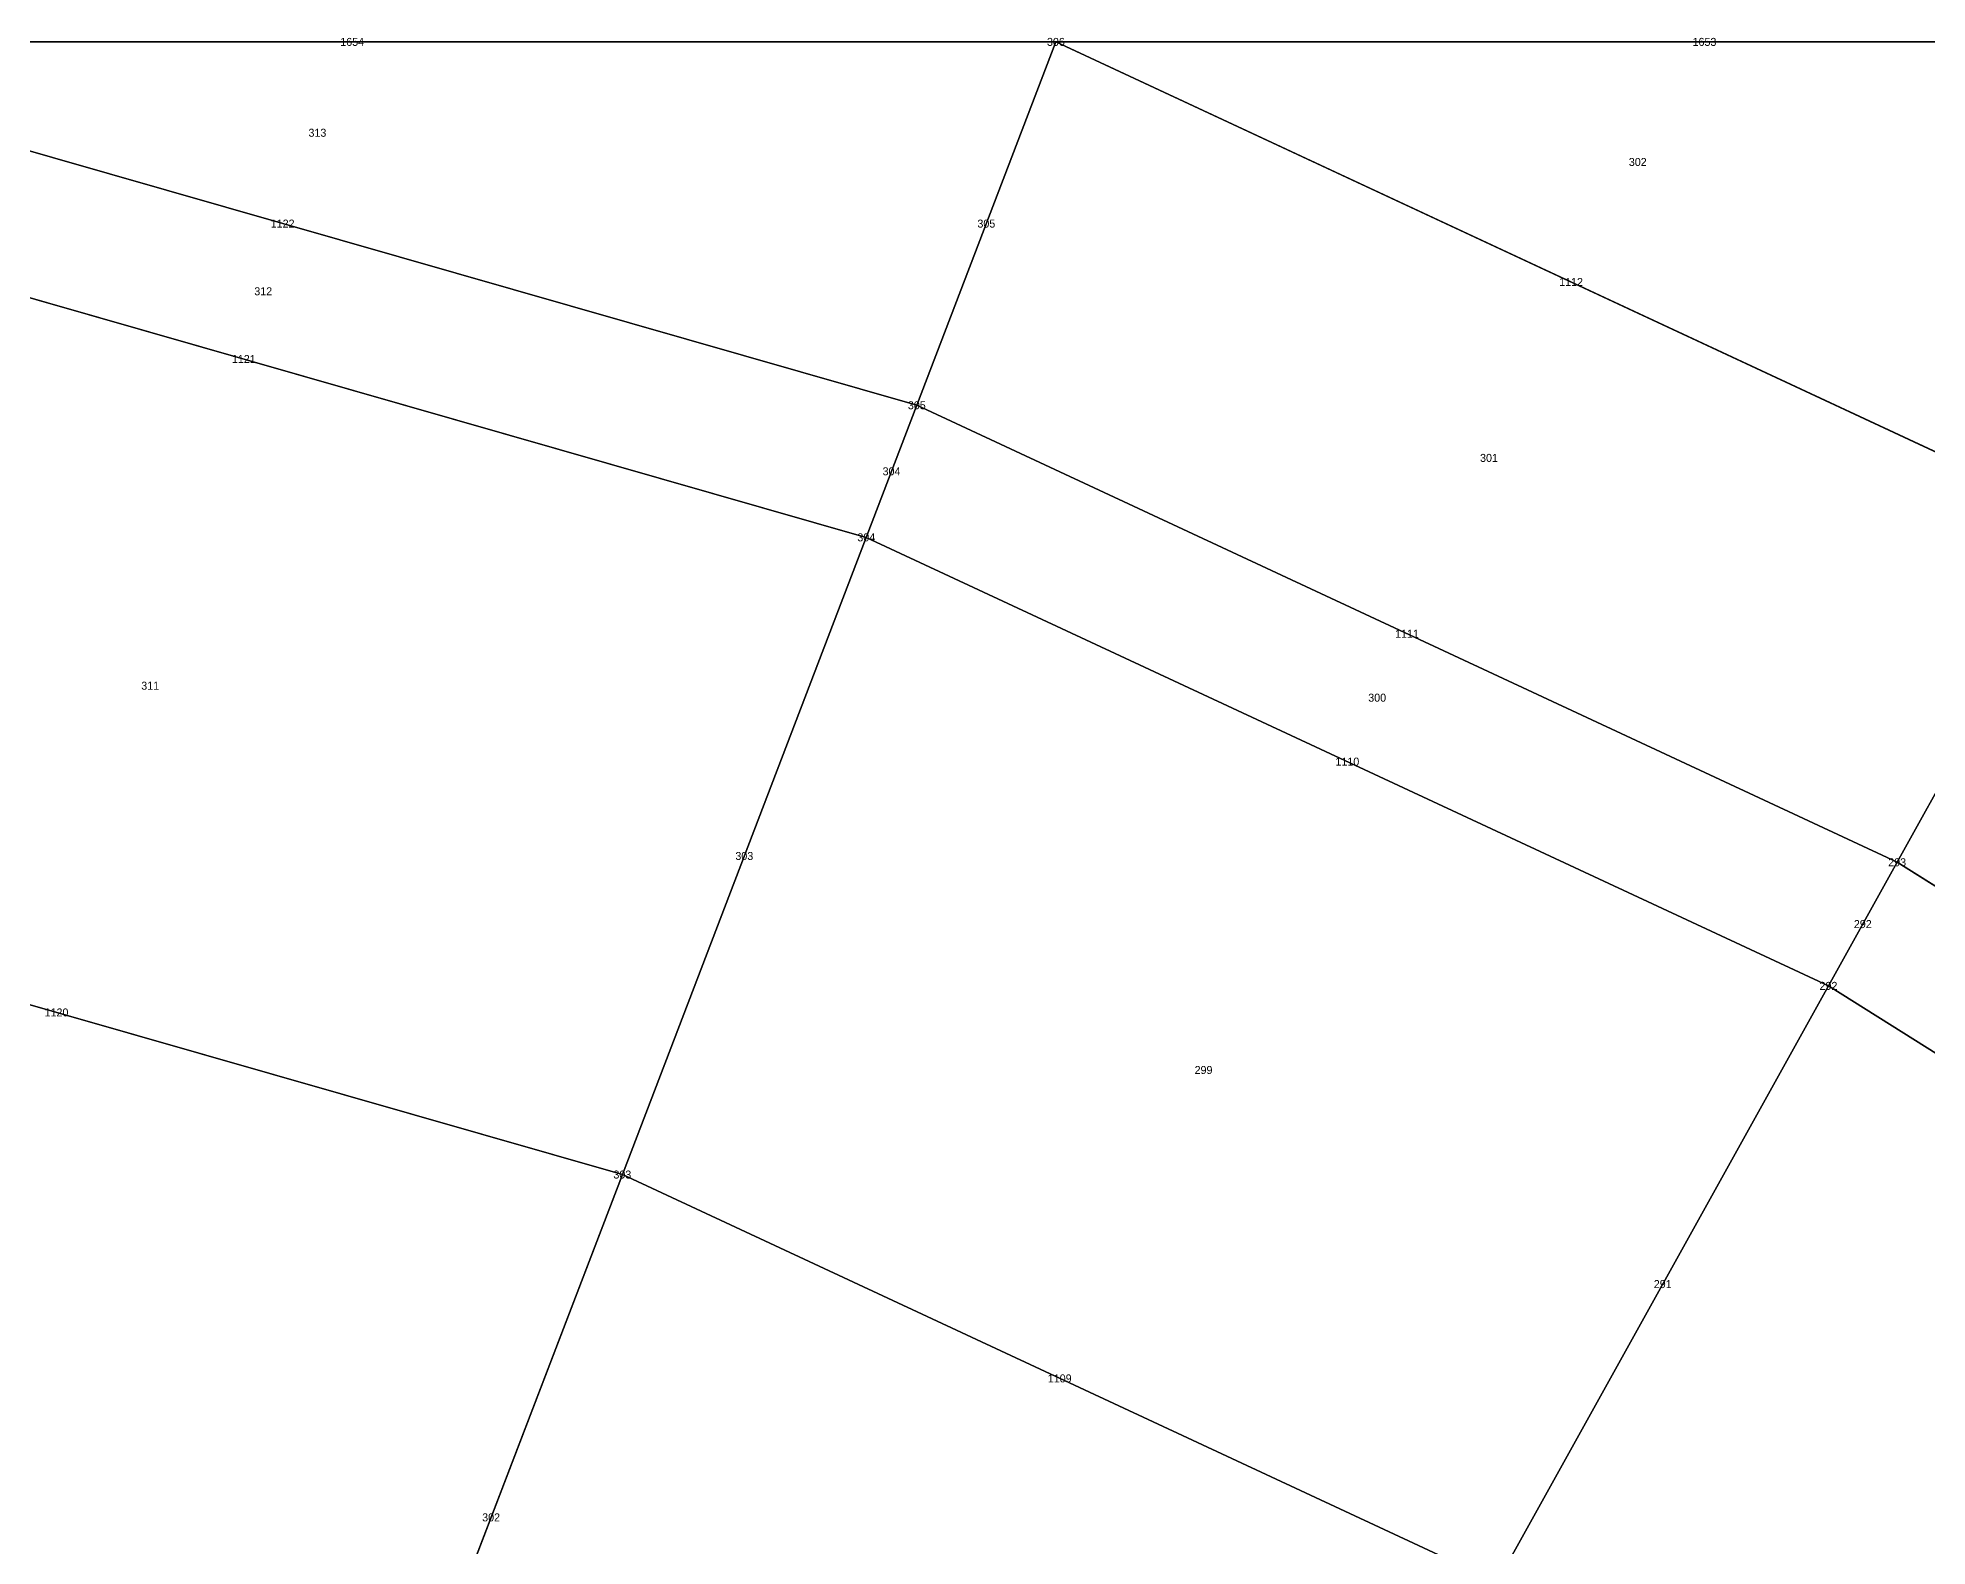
# Model space of a CAD drawing. Header units: metres. Extents: x -1.88 to 1.88, y -1.88 to 1.88.
# Drawn here: x 0.4631 to 0.9353, y 1.499 to 1.876 of the extents above; entities that cross this region are included whole.
import ezdxf
from ezdxf.enums import TextEntityAlignment as Align

# ---------------------------------------------------------------- set-up
doc = ezdxf.new("R2010")
doc.units = ezdxf.units.M

msp = doc.modelspace()

# ---------------------------------------------------------------- linework, layer by layer
at = {"layer": 'BRANCHES'}
for p, q in [((0.68277, 1.78417, 1.83897), (0.36579, 1.875, 1.83897)), ((0.71753, 1.875, 1.73227), (0.36579, 1.875, 1.83897)), ((0.68277, 1.78417, 1.83897), (0.71753, 1.875, 1.73227)), ((0.975, 1.75495, 1.73227), (0.71753, 1.875, 1.73227)), ((1.04169, 1.875, 1.55901), (0.71753, 1.875, 1.73227)), ((0.67014, 1.75115, 1.875), (0.35903, 1.84031, 1.875)), ((0.67014, 1.75115, 1.875), (0.68277, 1.78417, 1.83897)), ((0.92777, 1.66993, 1.83897), (0.68277, 1.78417, 1.83897)), ((0.92777, 1.66993, 1.83897), (0.975, 1.75495, 1.73227)), ((0.60918, 1.59187, 2.03128), (0.67014, 1.75115, 1.875)), ((0.9106, 1.63903, 1.875), (0.67014, 1.75115, 1.875)), ((0.60918, 1.59187, 2.03128), (0.32637, 1.67291, 2.03128)), ((0.9106, 1.63903, 1.875), (0.92777, 1.66993, 1.83897)), ((1.10294, 1.55979, 1.83897), (0.92777, 1.66993, 1.83897)), ((0.82777, 1.48995, 2.03128), (0.9106, 1.63903, 1.875)), ((1.08253, 1.53093, 1.875), (0.9106, 1.63903, 1.875)), ((0.54359, 1.42047, 2.1721), (0.60918, 1.59187, 2.03128)), ((0.82777, 1.48995, 2.03128), (0.60918, 1.59187, 2.03128))]:
    msp.add_line(p, q, dxfattribs=at)
at = {"layer": 'Faces'}
for points in [[(0.67014, 1.75115, 1.875), (0.35903, 1.84031, 1.875), (0.36579, 1.875, 1.83897), (0.68277, 1.78417, 1.83897)], [(0.68277, 1.78417, 1.83897), (0.36579, 1.875, 1.83897), (0.36579, 1.875, 1.83897), (0.71753, 1.875, 1.73227)], [(0.92777, 1.66993, 1.83897), (0.68277, 1.78417, 1.83897), (0.71753, 1.875, 1.73227), (0.975, 1.75495, 1.73227)], [(0.975, 1.75495, 1.73227), (0.71753, 1.875, 1.73227), (0.71753, 1.875, 1.73227), (1.04169, 1.875, 1.55901)], [(0.60918, 1.59187, 2.03128), (0.32637, 1.67291, 2.03128), (0.35903, 1.84031, 1.875), (0.67014, 1.75115, 1.875)], [(0.9106, 1.63903, 1.875), (0.67014, 1.75115, 1.875), (0.68277, 1.78417, 1.83897), (0.92777, 1.66993, 1.83897)], [(1.10294, 1.55979, 1.83897), (0.92777, 1.66993, 1.83897), (0.975, 1.75495, 1.73227), (1.15909, 1.6392, 1.73227)], [(0.82777, 1.48995, 2.03128), (0.60918, 1.59187, 2.03128), (0.67014, 1.75115, 1.875), (0.9106, 1.63903, 1.875)], [(0.54359, 1.42047, 2.1721), (0.29123, 1.49278, 2.1721), (0.32637, 1.67291, 2.03128), (0.60918, 1.59187, 2.03128)], [(1.08253, 1.53093, 1.875), (0.9106, 1.63903, 1.875), (0.92777, 1.66993, 1.83897), (1.10294, 1.55979, 1.83897)], [(0.98406, 1.39168, 2.03128), (0.82777, 1.48995, 2.03128), (0.9106, 1.63903, 1.875), (1.08253, 1.53093, 1.875)], [(0.73864, 1.32952, 2.1721), (0.54359, 1.42047, 2.1721), (0.60918, 1.59187, 2.03128), (0.82777, 1.48995, 2.03128)]]:
    msp.add_3dface(points, dxfattribs=at)
at = {"layer": 'NODI-Estradosso'}
for p in [(0.71753, 1.875, 2.16374), (0.68277, 1.78417, 2.25007), (0.67014, 1.75115, 2.27961), (0.92777, 1.66993, 2.25007), (0.9106, 1.63903, 2.27961), (0.60918, 1.59187, 2.40979)]:
    msp.add_point(p, dxfattribs=at)
at = {"layer": 'NODI-Intradosso'}
for p in [(0.71753, 1.875, 1.73227), (0.68277, 1.78417, 1.83897), (0.67014, 1.75115, 1.875), (0.92777, 1.66993, 1.83897), (0.9106, 1.63903, 1.875), (0.60918, 1.59187, 2.03128)]:
    msp.add_point(p, dxfattribs=at)

# ---------------------------------------------------------------- texts
at = {"layer": 'BRANCHES-Index'}
for s, p in [('1654', (0.54166, 1.875, 1.78562)), ('1653', (0.87961, 1.875, 1.64564)), ('1122', (0.52428, 1.82958, 1.83897)), ('305', (0.70015, 1.82958, 1.78562)), ('1112', (0.84627, 1.81498, 1.73227)), ('1121', (0.51458, 1.79573, 1.875)), ('304', (0.67645, 1.76766, 1.85699)), ('1111', (0.80527, 1.72705, 1.83897)), ('1110', (0.79037, 1.69509, 1.875)), ('303', (0.63966, 1.67151, 1.95314)), ('292', (0.91918, 1.65448, 1.85699)), ('1120', (0.46777, 1.63239, 2.03128)), ('291', (0.86918, 1.56449, 1.95314)), ('1109', (0.71848, 1.54091, 2.03128)), ('302', (0.57638, 1.50617, 2.10169))]:
    msp.add_text(s, height=0.002, dxfattribs=at).set_placement(p, align=Align.MIDDLE_CENTER)
at = {"layer": 'Faces-Index'}
for s, p in [('313', (0.53297, 1.85229, 1.8123)), ('302', (0.86294, 1.84499, 1.68896)), ('312', (0.51943, 1.81266, 1.85699)), ('301', (0.82577, 1.77101, 1.78562)), ('311', (0.49118, 1.71406, 1.95314)), ('300', (0.79782, 1.71107, 1.85699)), ('299', (0.75442, 1.618, 1.95314))]:
    msp.add_text(s, height=0.002, dxfattribs=at).set_placement(p, align=Align.MIDDLE_CENTER)
at = {"layer": 'NODI-Index'}
for s, p in [('306', (0.71753, 1.875, 1.73227)), ('305', (0.68277, 1.78417, 1.83897)), ('304', (0.67014, 1.75115, 1.875)), ('293', (0.92777, 1.66993, 1.83897)), ('292', (0.9106, 1.63903, 1.875)), ('303', (0.60918, 1.59187, 2.03128))]:
    msp.add_text(s, height=0.002, dxfattribs=at).set_placement(p, align=Align.MIDDLE_CENTER)

doc.saveas('drawing.dxf')
